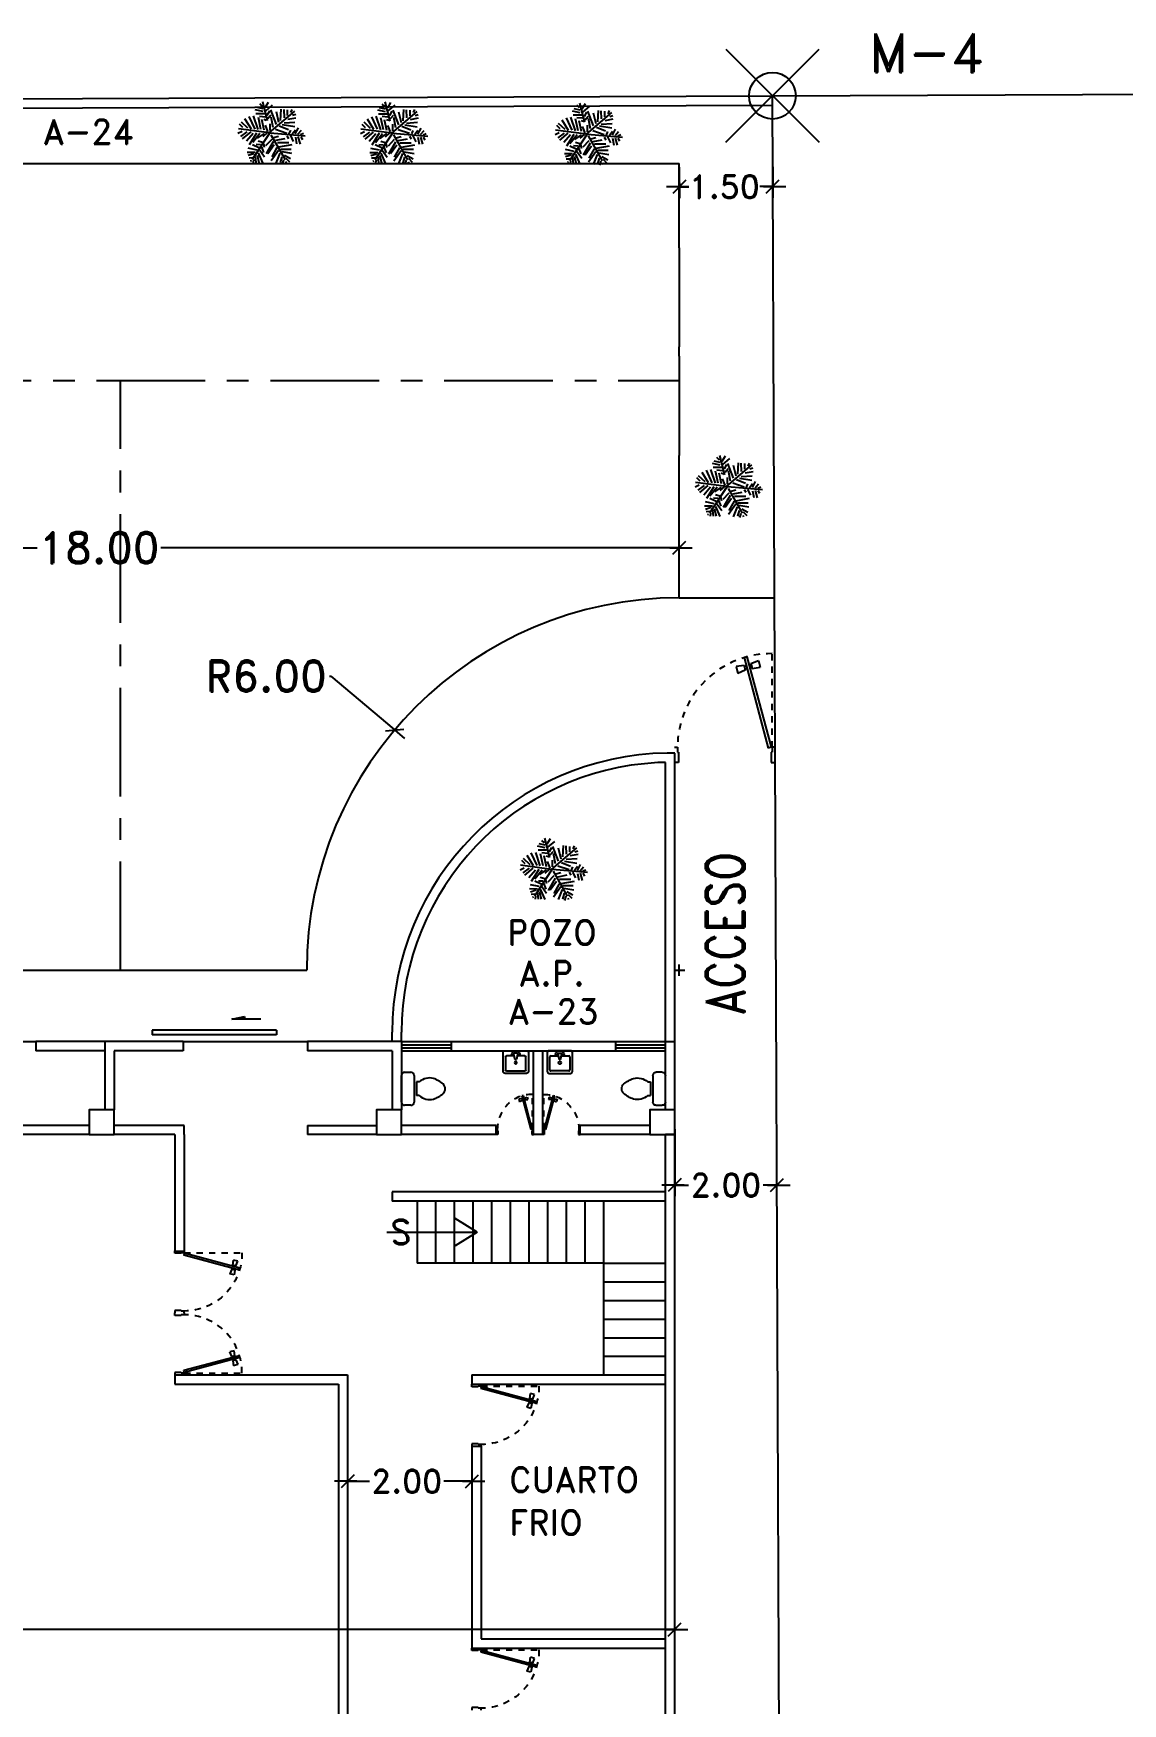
# Model space of a CAD drawing. Header units: millimetres. Extents: x 1590 to 1932, y -48 to 167.
# Drawn here: x 1764.12 to 1781.66, y 102.79 to 129.7 of the extents above; entities that cross this region are included whole.
import ezdxf
from ezdxf.enums import TextEntityAlignment as Align

# ---------------------------------------------------------------- set-up
doc = ezdxf.new("R2010")
doc.units = ezdxf.units.MM
doc.header["$LTSCALE"] = 0.1
doc.header["$MEASUREMENT"] = 0
doc.header["$PDMODE"] = 35
doc.header["$PDSIZE"] = 0.75
for name, pattern in [('CENTER2', [1.125, 0.75, -0.125, 0.125, -0.125]), ('CENTERX2', [4, 2.5, -0.5, 0.5, -0.5]), ('HIDDEN2', [0.1875, 0.125, -0.0625])]:
    doc.linetypes.add(name, pattern=pattern)
doc.layers.get('0').update_dxf_attribs({"linetype": 'CONTINUOUS'})
doc.layers.get('DEFPOINTS').update_dxf_attribs({"linetype": 'CONTINUOUS'})
for name, color, linetype in [('_KTI_CONTROL', 7, 'CONTINUOUS'), ('A-FURN-PLNT', 1, 'CONTINUOUS'), ('ARQ-FREEZERS', 1, 'CONTINUOUS'), ('CALLES', 3, 'CONTINUOUS'), ('EJES', 1, 'CENTER2'), ('P-FIXT', 1, 'CONTINUOUS'), ('PARED', 4, 'CONTINUOUS'), ('PAREDES', 3, 'CONTINUOUS'), ('TERRENO', 4, 'CONTINUOUS'), ('TEXT', 3, 'CONTINUOUS')]:
    doc.layers.add(name, color=color, linetype=linetype)
doc.styles.add('ATT', font='txt')
doc.styles.add('ROMAND', font='romand.shx')
doc.dimstyles.new('URBA', dxfattribs={"dimtxt": 20, "dimasz": 0.5, "dimexe": 1.25, "dimexo": 0.63, "dimgap": 0.63, "dimtad": 0, "dimtih": 1, "dimtoh": 1, "dimzin": 1, "dimdsep": 46, "dimtxsty": 'ROMAND', "dimcen": 2.5, "dimclrd": 1, "dimclre": 1, "dimclrt": 3, "dimadec": 0, "dimazin": 0, "dimtfac": 1, "dimtmove": 0, "dimatfit": 3, "dimfxl": 1, "dimtvp": 1, "dimtolj": 1, "dimtzin": 1, "dimarcsym": 0})

# ---------------------------------------------------------------- blocks, each defined once
blk = doc.blocks.new('P-GIRO-D')
at = {"color": 2}
for p, q in [((-0.281, 1.048), (-0.31, 1.041)), ((-0.31, 1.041), (-0.069, 0.142)), ((-0.281, 1.048), (-0.04, 0.15)), ((-0.242, 0.981), (-0.167, 1.011)), ((-0.167, 1.011), (-0.149, 0.944)), ((-0.31, 0.963), (-0.389, 0.952)), ((-0.389, 0.952), (-0.371, 0.884)), ((-0.297, 0.915), (-0.371, 0.884)), ((-0.31, 0.963), (-0.297, 0.915)), ((-0.288, 0.958), (-0.307, 0.953)), ((-0.28, 0.929), (-0.299, 0.924)), ((-0.239, 0.971), (-0.259, 0.966)), ((-0.232, 0.942), (-0.251, 0.937)), ((-0.242, 0.981), (-0.229, 0.933)), ((-0.229, 0.933), (-0.149, 0.944)), ((-1, 0.15), (-0.97, 0.15)), ((-0.96, 0), (-1, 0)), ((-0.97, 0.15), (-0.97, 0.1)), ((-0.97, 0.1), (-0.96, 0.1)), ((-0.96, 0.1), (-0.96, 0)), ((-0.04, 0.15), (-0.069, 0.142)), ((-0.04, 0.1), (-0.04, 0)), ((-0.03, 0.1), (-0.04, 0.1)), ((-0.04, 0), (0, 0)), ((-0.03, 0.15), (-0.03, 0.1)), ((0, 0.15), (-0.03, 0.15))]:
    blk.add_line(p, q, dxfattribs=at)
at = {"color": 1, "linetype": 'HIDDEN2'}
blk.add_line((-0.03, 0.15), (-0.03, 1.08), dxfattribs=at)
blk.add_arc((-0.04, 0.15), 0.93, 89.3839, 180, dxfattribs=at)
blk = doc.blocks.new('15PTOI01')
at = {"color": 0, "linetype": 'ByBlock'}
for p, q in [((0, -8.5), (0, 8.5)), ((2, 10.5), (6, 10.5)), ((8, 8.5), (8, -8.5)), ((9.5, 4.375), (9.5, -4.375)), ((11.25, 4.375), (9.5, 4.375)), ((6, -10.5), (2, -10.5)), ((11.25, -4.375), (9.5, -4.375))]:
    blk.add_line(p, q, dxfattribs=at)
for centre, radius, start, end in [((2, 8.5), 2, 90, 180), ((6, 8.5), 2, 0, 90), ((17.766404, -2.827313), 9.712715, 75.184599, 132.137709), ((13.6875, -12.03125), 19.717859, 49.950272, 70.559965), ((23.458333, 0), 4.229167, 313.602819, 46.397181), ((2, -8.5), 2, 180, 270), ((6, -8.5), 2, 270, 0), ((17.766404, 2.827313), 9.712715, 227.862291, 284.815401), ((13.6875, 12.03125), 19.717859, 289.440035, 310.049728)]:
    blk.add_arc(centre, radius, start, end, dxfattribs=at)
at = {"color": 0, "linetype": 'ByBlock', "style": 'ATT'}
for tag, p, flags in [('ITEM', (0, -23), 3), ('ROOM_NUMBER', (0, -32), 1)]:
    blk.add_attdef(tag, p, '', height=6, dxfattribs=dict(at, flags=flags))
blk = doc.blocks.new('ss1')
at = {"layer": '_KTI_CONTROL', "color": 1}
for points in [[(0.141, 0.122, 0), (0.141, 0.122, 0), (0.141, 0.122, 0), (0.141, 0.122, 0), (0.141, 0.122, 0)], [(0.141, 0.122, 0), (0.141, 0.122, 0), (0.141, 0.122, 0), (0.141, 0.122, 0), (0.141, 0.122, 0), (0.141, 0.122, 0), (0.141, 0.122, 0), (0.141, 0.122, 0), (0.141, 0.122, 0), (0.141, 0.122, 0), (0.141, 0.122, 0)]]:
    blk.add_polyline3d(points, dxfattribs=at)
at = {"layer": '_KTI_CONTROL'}
for points in [[(0.141, 0.122, 0), (0.141, 0.122, 0), (0.141, 0.122, 0), (0.141, 0.122, 0)], [(0.141, 0.122, 0), (0.141, 0.122, 0)]]:
    blk.add_polyline3d(points, dxfattribs=at)
at = {"layer": 'P-FIXT', "xscale": 0.0254, "yscale": 0.0254, "zscale": 0.0254}
blk.add_blockref('15PTOI01', (17.719, 12.528), dxfattribs=at)
blk = doc.blocks.new('15PLAV06')
at = {"color": 0, "linetype": 'ByBlock'}
for p, q in [((0, 8.5), (0, -8.5)), ((16.5, 10), (1.5, 10)), ((2, -1.5), (2, 1.5)), ((7, 0.5), (3, 1.5)), ((4, 1.25), (4, 7.25)), ((4.75, 8), (15.25, 8)), ((7, -0.5), (7, 0.5)), ((16, 7.25), (16, -7.25)), ((18, -8.5), (18, 8.5)), ((1.5, -10), (16.5, -10)), ((3, -1.5), (7, -0.5)), ((4, -7.25), (4, -1.25)), ((15.25, -8), (4.75, -8))]:
    blk.add_line(p, q, dxfattribs=at)
for centre in [(2.5, 2.5), (9.5, 0), (2.5, -2.5)]:
    blk.add_circle(centre, 1, dxfattribs=at)
for centre, radius, start, end in [((1.5, 8.5), 1.5, 90, 180), ((4.75, 7.25), 0.75, 90, 180), ((15.25, 7.25), 0.75, 0, 90), ((16.5, 8.5), 1.5, 0, 90), ((1.5, -8.5), 1.5, 180, 270), ((4.75, -7.25), 0.75, 180, 270), ((15.25, -7.25), 0.75, 270, 0), ((16.5, -8.5), 1.5, 270, 0)]:
    blk.add_arc(centre, radius, start, end, dxfattribs=at)
at = {"color": 0, "linetype": 'ByBlock', "style": 'ATT'}
for tag, p, flags in [('ROOM_NUMBER', (0, -29), 1), ('ITEM', (0, -20), 3)]:
    blk.add_attdef(tag, p, '', height=6, dxfattribs=dict(at, flags=flags))
blk = doc.blocks.new('UTP1$0$DIMBLOCK')
at = {"color": 1}
blk.add_line((-7.5, 0), (10.5, 0), dxfattribs=at)
at = {"color": 4}
blk.add_line((-5.25, -5.25), (5.25, 5.25), dxfattribs=at)
blk = doc.blocks.new('*D99')
at = {"layer": 'CALLES', "color": 1, "linetype": 'Continuous', "lineweight": -2, "transparency": 16777216}
for p, q in [((1756.52, 120.625), (1756.52, 121.594)), ((1756.54, 121.414), (1764.18, 121.414)), ((1774.5, 121.414), (1766.173, 121.414)), ((1774.52, 120.625), (1774.52, 121.594))]:
    blk.add_line(p, q, dxfattribs=at)
at = {"layer": 'DEFPOINTS', "color": 0, "linetype": 'Continuous', "transparency": 16777216}
for p in [(1774.52, 121.414), (1756.52, 120.562), (1774.52, 120.562)]:
    blk.add_point(p, dxfattribs=at)
at = {"layer": 'CALLES', "color": 1, "linetype": 'Continuous', "lineweight": -2, "transparency": 16777216, "xscale": 0.02, "yscale": 0.02, "zscale": 0.02, "rotation": 180}
blk.add_blockref('UTP1$0$DIMBLOCK', (1756.52, 121.414), dxfattribs=at)
at = {"layer": 'CALLES', "color": 1, "linetype": 'Continuous', "lineweight": -2, "transparency": 16777216, "xscale": 0.02, "yscale": 0.02, "zscale": 0.02}
blk.add_blockref('UTP1$0$DIMBLOCK', (1774.52, 121.414), dxfattribs=at)
at = {"layer": 'CALLES', "color": 3, "linetype": 'Continuous', "transparency": 16777216, "insert": (1765.177, 121.414), "char_height": 0.5, "attachment_point": 5, "style": 'ROMAND'}
blk.add_mtext('\\A1;18.00', dxfattribs=at)
blk = doc.blocks.new('*D221')
at = {"layer": 'CALLES', "color": 1, "linetype": 'Continuous', "transparency": 16777216}
for p, q in [((1743.103, 103.315), (1743.103, 104.162)), ((1774.447, 103.315), (1774.447, 104.162)), ((1743.123, 103.982), (1757.731, 103.982)), ((1774.427, 103.982), (1759.819, 103.982))]:
    blk.add_line(p, q, dxfattribs=at)
at = {"layer": 'DEFPOINTS', "color": 0, "linetype": 'Continuous', "transparency": 16777216}
for p in [(1774.447, 103.982), (1743.103, 103.253), (1774.447, 103.253)]:
    blk.add_point(p, dxfattribs=at)
at = {"layer": 'CALLES', "color": 1, "linetype": 'Continuous', "transparency": 16777216, "xscale": 0.02, "yscale": 0.02, "zscale": 0.02, "rotation": 180}
blk.add_blockref('UTP1$0$DIMBLOCK', (1743.103, 103.982), dxfattribs=at)
at = {"layer": 'CALLES', "color": 1, "linetype": 'Continuous', "transparency": 16777216, "xscale": 0.02, "yscale": 0.02, "zscale": 0.02}
blk.add_blockref('UTP1$0$DIMBLOCK', (1774.447, 103.982), dxfattribs=at)
at = {"layer": 'CALLES', "color": 3, "linetype": 'Continuous', "transparency": 16777216, "insert": (1758.775, 103.982), "char_height": 0.5, "attachment_point": 5, "style": 'ROMAND'}
blk.add_mtext('\\A1;31.34', dxfattribs=at)
blk = doc.blocks.new('*D232')
at = {"layer": 'CALLES', "color": 1, "linetype": 'Continuous', "transparency": 16777216}
for p, q in [((1768.888, 119.345), (1768.908, 119.345)), ((1768.908, 119.345), (1769.921, 118.49)), ((1774.52, 114.516), (1774.52, 114.696)), ((1774.43, 114.606), (1774.61, 114.606))]:
    blk.add_line(p, q, dxfattribs=at)
at = {"layer": 'DEFPOINTS', "color": 0, "linetype": 'Continuous', "transparency": 16777216}
for p in [(1769.936, 118.477), (1774.52, 114.606)]:
    blk.add_point(p, dxfattribs=at)
at = {"layer": 'CALLES', "color": 1, "linetype": 'Continuous', "transparency": 16777216, "xscale": 0.02, "yscale": 0.02, "zscale": 0.02, "rotation": 319.8177728682606}
blk.add_blockref('UTP1$0$DIMBLOCK', (1769.936, 118.477), dxfattribs=at)
at = {"layer": 'CALLES', "color": 3, "linetype": 'Continuous', "transparency": 16777216, "insert": (1767.868, 119.345), "char_height": 0.5, "attachment_point": 5, "style": 'ROMAND'}
blk.add_mtext('\\A1;R6.00', dxfattribs=at)
blk = doc.blocks.new('*D238')
at = {"color": 1, "linetype": 'Continuous', "transparency": 16777216}
for p, q in [((1774.447, 112.043), (1774.447, 110.963)), ((1776.093, 111.205), (1776.093, 111.323)), ((1774.467, 111.143), (1774.67, 111.143)), ((1776.073, 111.143), (1775.871, 111.143))]:
    blk.add_line(p, q, dxfattribs=at)
at = {"layer": 'DEFPOINTS', "color": 0, "linetype": 'Continuous', "transparency": 16777216}
for p in [(1774.447, 112.106), (1776.093, 111.143), (1776.093, 111.143)]:
    blk.add_point(p, dxfattribs=at)
at = {"color": 1, "linetype": 'Continuous', "transparency": 16777216, "xscale": 0.02, "yscale": 0.02, "zscale": 0.02, "rotation": 180}
blk.add_blockref('UTP1$0$DIMBLOCK', (1774.447, 111.143), dxfattribs=at)
at = {"color": 1, "linetype": 'Continuous', "transparency": 16777216, "xscale": 0.02, "yscale": 0.02, "zscale": 0.02}
blk.add_blockref('UTP1$0$DIMBLOCK', (1776.093, 111.143), dxfattribs=at)
at = {"color": 2, "linetype": 'Continuous', "transparency": 16777216, "insert": (1775.27, 111.143), "char_height": 0.375, "attachment_point": 5, "style": 'ROMAND'}
blk.add_mtext('\\A1;2.00', dxfattribs=at)
blk = doc.blocks.new('*D249')
at = {"color": 1, "linetype": 'Continuous', "transparency": 16777216}
for p, q in [((1774.52, 127.543), (1774.523, 127.048)), ((1776.025, 127.55), (1776.027, 127.054)), ((1774.542, 127.228), (1774.671, 127.229)), ((1776.006, 127.234), (1775.818, 127.233))]:
    blk.add_line(p, q, dxfattribs=at)
at = {"layer": 'DEFPOINTS', "color": 0, "linetype": 'Continuous', "transparency": 16777216}
for p in [(1774.52, 127.606), (1776.025, 127.612), (1776.026, 127.234)]:
    blk.add_point(p, dxfattribs=at)
at = {"color": 1, "linetype": 'Continuous', "transparency": 16777216, "xscale": 0.02, "yscale": 0.02, "zscale": 0.02}
for p, rotation in [((1774.522, 127.228), 180.2383333333333), ((1776.026, 127.234), 0.2383333333333227)]:
    blk.add_blockref('UTP1$0$DIMBLOCK', p, dxfattribs=dict(at, rotation=rotation))
at = {"color": 2, "linetype": 'Continuous', "transparency": 16777216, "insert": (1775.244, 127.231), "char_height": 0.375, "attachment_point": 5, "style": 'ROMAND'}
blk.add_mtext('\\A1;1.50', dxfattribs=at)
blk = doc.blocks.new('12PPLT13')
at = {"color": 0, "linetype": 'ByBlock'}
for p, q in [((-0.269, 0.244), (-0.391, 0.267)), ((-0.34, 0.304), (-0.387, 0.319)), ((0.018, 0.032), (-0.372, 0.365)), ((-0.313, 0.348), (-0.334, 0.395)), ((-0.264, 0.301), (-0.264, 0.385)), ((-0.213, 0.267), (-0.209, 0.393)), ((-0.154, 0.223), (-0.166, 0.397)), ((-0.13, 0.192), (-0.091, 0.357)), ((-0.091, 0.16), (-0.004, 0.385)), ((-0.044, 0.117), (-0.012, 0.275)), ((0.072, 0.374), (-0.032, 0.463)), ((0.039, 0.256), (-0.007, 0.309)), ((0.05, 0.305), (0.011, 0.37)), ((0.082, 0.423), (0.032, 0.506)), ((0.043, 0.216), (0.118, 0.512)), ((0.078, 0.277), (0.167, 0.287)), ((0.092, 0.327), (0.224, 0.327)), ((0.114, 0.402), (0.206, 0.423)), ((0.114, 0.362), (0.232, 0.388)), ((0.125, 0.441), (0.165, 0.477)), ((0.145, 0.085), (0.185, 0.271)), ((0.189, 0.085), (0.26, 0.294)), ((0.236, 0.093), (0.327, 0.286)), ((0.007, 0.034), (-0.532, -0.012)), ((-0.461, 0.009), (-0.508, 0.027)), ((-0.421, 0.013), (-0.475, 0.073)), ((-0.38, 0.017), (-0.429, 0.11)), ((-0.335, 0.019), (-0.382, 0.08)), ((-0.209, 0.188), (-0.374, 0.2)), ((-0.181, 0.16), (-0.372, 0.13)), ((-0.289, 0.021), (-0.311, 0.073)), ((-0.134, 0.14), (-0.275, 0.084)), ((-0.079, 0.089), (-0.252, 0.031)), ((-0.006, 0.006), (-0.224, -0.376)), ((0.003, 0.07), (0.003, 0.172)), ((0.007, 0.034), (0.279, -0.377)), ((0.018, 0.032), (0.492, 0.097)), ((0.039, 0.054), (0.078, 0.153)), ((0.055, 0.031), (0.118, -0.029)), ((0.064, 0.226), (0.1, 0.238)), ((0.095, 0.074), (0.13, 0.239)), ((0.098, 0.026), (0.204, -0.048)), ((0.161, 0.022), (0.271, -0.115)), ((0.213, 0.031), (0.327, -0.151)), ((0.264, 0.022), (0.367, -0.096)), ((0.292, 0.089), (0.393, 0.247)), ((0.303, 0.05), (0.433, -0.057)), ((0.346, 0.104), (0.445, 0.2)), ((0.361, 0.05), (0.457, -0.021)), ((0.421, 0.117), (0.472, 0.168)), ((0.436, 0.054), (0.5, 0.022)), ((-0.464, -0.026), (-0.49, -0.07)), ((-0.421, -0.026), (-0.454, -0.137)), ((-0.382, -0.03), (-0.4, -0.134)), ((-0.306, -0.009), (-0.35, -0.098)), ((-0.13, -0.183), (-0.335, -0.147)), ((-0.173, -0.254), (-0.323, -0.28)), ((-0.158, -0.214), (-0.316, -0.214)), ((-0.106, -0.115), (-0.28, -0.115)), ((-0.252, -0.011), (-0.278, -0.054)), ((-0.083, -0.08), (-0.224, -0.053)), ((-0.048, -0.037), (-0.126, -0.017)), ((-0.126, -0.237), (-0.012, -0.395)), ((-0.098, -0.19), (-0.02, -0.336)), ((-0.059, -0.151), (0.039, -0.286)), ((-0.04, -0.104), (0.067, -0.289)), ((-0.019, -0.066), (0.075, -0.164)), ((0.165, -0.23), (0.092, -0.334)), ((0.109, -0.131), (0.095, -0.185)), ((0.139, -0.18), (0.104, -0.269)), ((0.12, -0.114), (0.189, -0.092)), ((0.153, -0.15), (0.217, -0.147)), ((0.178, -0.194), (0.275, -0.148)), ((0.206, -0.23), (0.342, -0.202)), ((-0.217, -0.308), (-0.308, -0.359)), ((-0.237, -0.352), (-0.292, -0.411)), ((-0.233, -0.408), (-0.241, -0.43)), ((-0.201, -0.38), (-0.181, -0.443)), ((-0.177, -0.333), (-0.151, -0.423)), ((-0.145, -0.277), (-0.083, -0.43)), ((0.189, -0.273), (0.121, -0.427)), ((0.206, -0.308), (0.178, -0.423)), ((0.232, -0.33), (0.222, -0.423)), ((0.232, -0.269), (0.356, -0.266)), ((0.253, -0.287), (0.342, -0.316)), ((0.261, -0.377), (0.267, -0.423)), ((0.275, -0.348), (0.328, -0.352)), ((0.293, -0.395), (0.311, -0.401))]:
    blk.add_line(p, q, dxfattribs=at)
at = {"color": 0, "linetype": 'ByBlock', "style": 'ATT'}
for tag, p, flags in [('ITEM', (-1, -3.25), 3), ('ROOM_NUMBER', (-1, -4.583), 1)]:
    blk.add_attdef(tag, p, '', height=1, dxfattribs=dict(at, flags=flags))
blk = doc.blocks.new('*D329')
at = {"color": 1, "linetype": 'Continuous', "transparency": 16777216}
for p, q in [((1769.18, 106.872), (1769.18, 106.191)), ((1771.18, 106.872), (1771.18, 106.191)), ((1769.2, 106.371), (1769.531, 106.371)), ((1771.16, 106.371), (1770.731, 106.371))]:
    blk.add_line(p, q, dxfattribs=at)
at = {"layer": 'DEFPOINTS', "color": 0, "linetype": 'Continuous', "transparency": 16777216}
for p in [(1769.18, 106.934), (1771.18, 106.934), (1769.18, 106.371)]:
    blk.add_point(p, dxfattribs=at)
at = {"color": 1, "linetype": 'Continuous', "transparency": 16777216, "xscale": 0.02, "yscale": 0.02, "zscale": 0.02, "rotation": 180}
blk.add_blockref('UTP1$0$DIMBLOCK', (1769.18, 106.371), dxfattribs=at)
at = {"color": 1, "linetype": 'Continuous', "transparency": 16777216, "xscale": 0.02, "yscale": 0.02, "zscale": 0.02}
blk.add_blockref('UTP1$0$DIMBLOCK', (1771.18, 106.371), dxfattribs=at)
at = {"color": 2, "linetype": 'Continuous', "transparency": 16777216, "insert": (1770.131, 106.371), "char_height": 0.375, "attachment_point": 5, "style": 'ROMAND'}
blk.add_mtext('\\A1;2.00', dxfattribs=at)

msp = doc.modelspace()

# ---------------------------------------------------------------- hatches: boundary and pattern name
at = {"linetype": 'Continuous'}
msp.add_hatch(color=8, dxfattribs=at).paths.add_polyline_path([(1767.3148, 113.8169), (1767.5186, 113.8169), (1767.5186, 113.8594)])

# ---------------------------------------------------------------- linework, layer by layer
at = {"color": 1, "linetype": 'Continuous'}
for p, q in [((1774.5202, 120.6058), (1776.0539, 120.6058)), ((1767.3148, 113.8169), (1767.5186, 113.8594)), ((1767.5186, 113.8594), (1767.5186, 113.8169)), ((1767.7827, 113.8169), (1767.3148, 113.8169)), ((1763.1577, 113.4558), (1764.1577, 113.4558)), ((1766.5337, 113.4558), (1768.5337, 113.4558)), ((1769.8098, 110.384), (1771.2671, 110.384)), ((1771.2671, 110.384), (1770.9138, 110.6045)), ((1771.2671, 110.384), (1770.9138, 110.1635))]:
    msp.add_line(p, q, dxfattribs=at)
at = {"color": 2}
msp.add_line((1769.8971, 111.034), (1769.8971, 110.884), dxfattribs=at)
at = {"color": 4, "linetype": 'Continuous'}
msp.add_point((1776.0202, 128.6965), dxfattribs=at)
at = {"layer": 'ARQ-FREEZERS'}
for p, q in [((1770.2971, 110.884), (1770.2971, 109.884)), ((1770.5971, 110.884), (1770.5971, 109.884)), ((1770.8971, 110.884), (1770.8971, 109.884)), ((1771.1971, 110.884), (1771.1971, 109.884)), ((1771.4971, 110.884), (1771.4971, 109.884)), ((1771.7971, 110.884), (1771.7971, 109.884)), ((1772.0971, 110.884), (1772.0971, 109.884)), ((1772.3971, 110.884), (1772.3971, 109.884)), ((1772.6971, 110.884), (1772.6971, 109.884)), ((1772.9971, 110.884), (1772.9971, 109.884)), ((1773.2971, 110.884), (1773.2971, 109.884)), ((1773.2971, 109.884), (1770.2971, 109.884)), ((1773.2971, 109.884), (1773.2971, 108.084)), ((1773.2971, 109.884), (1774.2971, 109.884)), ((1773.2971, 109.584), (1774.2971, 109.584)), ((1773.2971, 109.284), (1774.2971, 109.284)), ((1773.2971, 108.984), (1774.2971, 108.984)), ((1773.2971, 108.684), (1774.2971, 108.684)), ((1773.2971, 108.384), (1774.2971, 108.384)), ((1773.2971, 108.084), (1774.2971, 108.084))]:
    msp.add_line(p, q, dxfattribs=at)
at = {"layer": 'CALLES', "color": 4, "linetype": 'Continuous'}
for p, q in [((1766.5482, 111.9558), (1766.5482, 112.1058)), ((1768.5337, 112.1058), (1768.5337, 111.9558))]:
    msp.add_line(p, q, dxfattribs=at)
at = {"layer": 'CALLES', "linetype": 'Continuous'}
for p, q in [((1766.3982, 111.9558), (1766.3982, 110.0715)), ((1766.5482, 111.9558), (1766.5482, 110.0715)), ((1766.5482, 110.1841), (1766.5482, 110.1541)), ((1766.5482, 110.0715), (1766.3982, 110.0715)), ((1766.3982, 108.084), (1769.1802, 108.084)), ((1766.3982, 108.084), (1766.3982, 107.934)), ((1766.3982, 107.934), (1769.0302, 107.934)), ((1769.0302, 107.934), (1769.0302, 98.2526)), ((1769.1802, 108.084), (1769.1802, 98.2526)), ((1771.1802, 108.084), (1774.2971, 108.084)), ((1771.1802, 108.084), (1771.1802, 107.934)), ((1771.1802, 107.934), (1774.2971, 107.934)), ((1771.1802, 106.934), (1771.3302, 106.934)), ((1771.1802, 106.934), (1771.1802, 103.684)), ((1771.3302, 106.934), (1771.3302, 103.834)), ((1771.1802, 103.684), (1774.2971, 103.684)), ((1771.3302, 103.834), (1774.2971, 103.834))]:
    msp.add_line(p, q, dxfattribs=at)
at = {"layer": 'CALLES', "color": 4, "linetype": 'Continuous'}
for points in [[(1765.0202, 111.9558), (1765.4202, 111.9558), (1765.4202, 112.3558), (1765.0202, 112.3558)], [(1769.6471, 111.9558), (1770.0471, 111.9558), (1770.0471, 112.3558), (1769.6471, 112.3558)], [(1774.0471, 111.9558), (1774.4471, 111.9558), (1774.4471, 112.3558), (1774.0471, 112.3558)]]:
    msp.add_lwpolyline(points, close=True, dxfattribs=at)
at = {"layer": 'PARED', "color": 4}
for p, q in [((1624.4533, 127.6057), (1774.5202, 127.6057)), ((1774.5202, 126.2482), (1774.5202, 127.6057)), ((1774.5202, 126.2482), (1774.5202, 124.6482)), ((1774.5202, 124.4982), (1774.5202, 124.6482)), ((1774.5202, 124.4982), (1774.5202, 122.8982)), ((1774.5202, 120.6058), (1774.5202, 122.8982)), ((1762.5202, 114.6058), (1768.5202, 114.6058)), ((1768.4882, 114.6058), (1768.5202, 114.6058))]:
    msp.add_line(p, q, dxfattribs=at)
at = {"layer": 'PARED', "color": 2}
for p, q in [((1774.2971, 117.9501), (1774.174, 117.9501)), ((1774.2971, 113.4558), (1774.2971, 117.9501)), ((1774.4471, 118.1052), (1774.324, 118.1052)), ((1774.4471, 113.4558), (1774.4471, 118.1052)), ((1769.8971, 113.4558), (1769.8971, 113.6058)), ((1770.0471, 113.4558), (1770.0471, 113.6058)), ((1772.1721, 111.9558), (1772.1721, 113.3058)), ((1772.3221, 111.9558), (1772.3221, 113.3058)), ((1773.4971, 113.3058), (1773.4971, 113.4558)), ((1774.2971, 112.3558), (1774.2971, 113.4558)), ((1774.4471, 111.9558), (1774.4471, 113.3058)), ((1771.5721, 111.9558), (1771.5721, 112.1058)), ((1772.9221, 111.9558), (1772.9221, 112.1058))]:
    msp.add_line(p, q, dxfattribs=at)
at = {"layer": 'PARED', "color": 3}
for p, q in [((1764.1577, 113.4558), (1764.1577, 113.3058)), ((1765.2702, 113.4558), (1764.1577, 113.4558)), ((1765.2702, 113.3058), (1764.1577, 113.3058)), ((1770.0471, 113.4558), (1770.0471, 112.3558)), ((1770.0471, 113.4558), (1770.0471, 113.3058)), ((1770.0471, 113.3058), (1774.2971, 113.3058)), ((1770.8471, 113.4558), (1770.8471, 113.3058)), ((1765.0202, 111.9558), (1760.8702, 111.9558)), ((1766.3982, 111.9558), (1765.4202, 111.9558)), ((1769.6471, 111.9558), (1768.5337, 111.9558)), ((1770.1702, 111.9558), (1770.0471, 111.9558)), ((1774.2971, 98.5026), (1774.2971, 111.9558))]:
    msp.add_line(p, q, dxfattribs=at)
at = {"layer": 'PARED', "color": 1}
for p, q in [((1770.0471, 113.3558), (1770.8471, 113.3558)), ((1773.4971, 113.3558), (1774.2971, 113.3558))]:
    msp.add_line(p, q, dxfattribs=at)
at = {"layer": 'PARED', "color": 4}
msp.add_arc((1774.5202, 114.6058), 6, 90, 180, dxfattribs=at)
at = {"layer": 'PARED', "color": 2}
for radius, start in [(4.5, 90.93078), (4.35, 92.93984)]:
    msp.add_arc((1774.3971, 113.6058), radius, start, 180, dxfattribs=at)
at = {"layer": 'PAREDES', "color": 1, "linetype": 'CENTERX2', "ltscale": 7}
for p, q in [((1630.7358, 124.1058), (1774.5202, 124.1058)), ((1765.5202, 114.6058), (1765.5202, 124.1058))]:
    msp.add_line(p, q, dxfattribs=at)
at = {"layer": 'TERRENO', "color": 5, "linetype": 'Continuous'}
for p, q in [((1776.0202, 128.6965), (1871.0778, 129.0671)), ((1624.4523, 128.1057), (1776.0202, 128.6965)), ((1776.4555, 24.0654), (1776.0202, 128.6965))]:
    msp.add_line(p, q, dxfattribs=at)
at = {"layer": 'TERRENO', "color": 2, "linetype": 'Continuous'}
for p, q in [((1624.7172, 127.9568), (1776.0208, 128.5465)), ((1768.0337, 113.637), (1766.0337, 113.637)), ((1766.0337, 113.637), (1766.0337, 113.562)), ((1768.0337, 113.637), (1768.0337, 113.562)), ((1768.0337, 113.562), (1766.0337, 113.562)), ((1771.5721, 112.1058), (1770.0471, 112.1058)), ((1774.0471, 112.1058), (1772.9221, 112.1058)), ((1771.5721, 111.9558), (1770.1702, 111.9558)), ((1772.3221, 111.9558), (1772.1721, 111.9558)), ((1774.0471, 111.9558), (1772.9221, 111.9558)), ((1774.4471, 111.9558), (1774.2971, 111.9558)), ((1774.2971, 111.034), (1769.8971, 111.034)), ((1774.2971, 110.884), (1769.8971, 110.884))]:
    msp.add_line(p, q, dxfattribs=at)
at = {"layer": 'TERRENO', "color": 6, "linetype": 'Continuous'}
for p, q in [((1765.2702, 113.4558), (1765.2702, 112.3558)), ((1766.5337, 113.4558), (1765.2702, 113.4558)), ((1765.2702, 113.4558), (1765.2702, 112.3558)), ((1766.5337, 113.3058), (1765.4202, 113.3058)), ((1765.4202, 113.3058), (1765.4202, 112.3558)), ((1766.5337, 113.4558), (1766.5337, 113.3058)), ((1768.5337, 113.4558), (1768.5337, 113.3058)), ((1770.0471, 113.4558), (1768.5337, 113.4558)), ((1769.8971, 113.3058), (1768.5337, 113.3058)), ((1769.8971, 113.3058), (1769.8971, 112.3558)), ((1770.0471, 113.4558), (1774.4471, 113.4558)), ((1774.4471, 98.1026), (1774.4471, 113.4558)), ((1765.0202, 112.1058), (1761.0202, 112.1058)), ((1766.5482, 112.1058), (1765.4202, 112.1058)), ((1768.5337, 112.1058), (1769.6471, 112.1058))]:
    msp.add_line(p, q, dxfattribs=at)
at = {"layer": 'TERRENO', "color": 1, "linetype": 'Continuous'}
for p, q in [((1770.0471, 113.4058), (1770.8471, 113.4058)), ((1773.4971, 113.4058), (1774.2971, 113.4058))]:
    msp.add_line(p, q, dxfattribs=at)

# ---------------------------------------------------------------- block references
at = {"color": 1, "linetype": 'Continuous'}
msp.add_blockref('ss1', (1752.328, 100.1675), dxfattribs=at)
at = {"color": 1, "linetype": 'Continuous', "xscale": -1}
msp.add_blockref('ss1', (1792.0162, 100.1675), dxfattribs=at)
at = {"layer": 'A-FURN-PLNT', "color": 1, "xscale": -1.050000000000068, "yscale": 1.049999999999999, "zscale": 1.05}
for p in [(1767.9368, 128.0626), (1769.9106, 128.0583), (1773.0447, 128.0416), (1775.299, 122.3637), (1772.4809, 116.1958)]:
    msp.add_blockref('12PPLT13', p, dxfattribs=at)
at = {"layer": 'CALLES', "linetype": 'Continuous', "xscale": -1, "rotation": 270}
msp.add_blockref('P-GIRO-D', (1766.3982, 110.084), dxfattribs=at)
at = {"layer": 'CALLES', "linetype": 'Continuous', "rotation": 270}
msp.add_blockref('P-GIRO-D', (1766.3982, 108.084), dxfattribs=at)
at = {"layer": 'P-FIXT', "yscale": 0.02031999999999812}
for p, xscale, zscale, rotation in [((1771.8865, 113.3076), -0.02031999999999812, 0.02032, 90), ((1772.5965, 113.3076), 0.02031999999999812, 0.02031999999999812, 270)]:
    msp.add_blockref('15PLAV06', p, dxfattribs=dict(at, xscale=xscale, zscale=zscale, rotation=rotation))
at = {"layer": 'PARED', "xscale": 1.622296000447932, "yscale": 1.622296000447932, "zscale": 1.622296000447932}
msp.add_blockref('P-GIRO-D', (1776.0649, 117.9552), dxfattribs=at)
at = {"layer": 'PARED', "yscale": 0.6}
for p, xscale in [((1772.1721, 111.9558), 0.6), ((1772.3221, 111.9558), -0.6)]:
    msp.add_blockref('P-GIRO-D', p, dxfattribs=dict(at, xscale=xscale))
at = {"layer": 'PARED', "xscale": -1, "rotation": 270}
for p in [(1771.1802, 107.934), (1771.1802, 103.684)]:
    msp.add_blockref('P-GIRO-D', p, dxfattribs=at)

# ---------------------------------------------------------------- texts
at = {"layer": 'EJES', "color": 3, "style": 'ROMAND'}
msp.add_text('M-4', height=0.625, rotation=0, dxfattribs=at).set_placement((1777.5697, 129.0759))
at = {"layer": 'TEXT', "color": 2, "style": 'ROMAND'}
for s, p in [('A-24', (1764.2775, 127.914)), ('A-23', (1771.7671, 113.7405)), ('S', (1769.8659, 110.1864)), ('CUARTO', (1771.7807, 106.1962)), ('FRIO', (1771.7807, 105.5055))]:
    msp.add_text(s, height=0.4, dxfattribs=at).set_placement(p)
at = {"layer": 'TEXT', "color": 2, "style": 'ROMAND', "width": 0.8}
msp.add_text('ACCESO', height=0.625, rotation=90, dxfattribs=at).set_placement((1775.5718, 113.8793))
at = {"layer": 'TEXT', "color": 2, "style": 'ROMAND'}
for s, p in [('POZO', (1772.4691, 115.0128)), ('A.P.', (1772.4691, 114.3548))]:
    msp.add_text(s, height=0.4, dxfattribs=at).set_placement(p, align=Align.CENTER)

# ---------------------------------------------------------------- dimensions: what is measured, and where the dimension line sits
at = {"color": 3, "linetype": 'Continuous'}
dim = msp.add_linear_dim(base=(1776.0263, 127.2343), p1=(1774.5202, 127.6057), p2=(1776.0247, 127.612), angle=0.23833, dimstyle='URBA', override={"dimtxt": 0.375, "dimasz": 0.02, "dimexe": 0.18, "dimexo": 0.0625, "dimgap": 0.02, "dimzin": 0, "dimblk1": 'UTP1$0$DIMBLOCK', "dimblk2": 'UTP1$0$DIMBLOCK', "dimsah": 1, "dimcen": 0.09, "dimclrt": 2, "dimtdec": 4, "dimtofl": 0, "dimtvp": 0, "dimtzin": 0}, dxfattribs=at)
dim.commit()
dim.dimension.update_dxf_attribs({"geometry": '*D249', "text_midpoint": (1775.2444, 127.2311), "dimtype": 161})
dim = msp.add_linear_dim(base=(1776.0933, 111.1428), p1=(1774.4471, 112.1057), p2=(1776.0933, 111.1428), text='2.00', dimstyle='URBA', override={"dimtxt": 0.375, "dimasz": 0.02, "dimexe": 0.18, "dimexo": 0.0625, "dimgap": 0.02, "dimzin": 0, "dimblk1": 'UTP1$0$DIMBLOCK', "dimblk2": 'UTP1$0$DIMBLOCK', "dimsah": 1, "dimcen": 0.09, "dimclrt": 2, "dimtdec": 4, "dimtofl": 0, "dimtvp": 0, "dimtzin": 0}, dxfattribs=at)
dim.commit()
dim.dimension.update_dxf_attribs({"geometry": '*D238', "text_midpoint": (1775.2702, 111.1428)})
dim = msp.add_linear_dim(base=(1769.1802, 106.3713), p1=(1771.1802, 106.934), p2=(1769.1802, 106.934), dimstyle='URBA', override={"dimtxt": 0.375, "dimasz": 0.02, "dimexe": 0.18, "dimexo": 0.0625, "dimgap": 0.02, "dimzin": 0, "dimblk1": 'UTP1$0$DIMBLOCK', "dimblk2": 'UTP1$0$DIMBLOCK', "dimsah": 1, "dimcen": 0.09, "dimclrt": 2, "dimtdec": 4, "dimtofl": 0, "dimtvp": 0, "dimtzin": 0}, dxfattribs=at)
dim.commit()
dim.dimension.update_dxf_attribs({"geometry": '*D329', "text_midpoint": (1770.1309, 106.3713), "dimtype": 160})
at = {"layer": 'CALLES', "color": 7, "linetype": 'Continuous'}
dim = msp.add_linear_dim(base=(1774.5202, 121.4138), p1=(1756.5202, 120.5622), p2=(1774.5202, 120.5622), dimstyle='URBA', override={"dimtxt": 0.5, "dimasz": 0.02, "dimexe": 0.18, "dimexo": 0.0625, "dimgap": 0.02, "dimzin": 0, "dimblk1": 'UTP1$0$DIMBLOCK', "dimblk2": 'UTP1$0$DIMBLOCK', "dimsah": 1, "dimcen": 0.09, "dimtdec": 4, "dimtofl": 0, "dimtvp": 0, "dimtzin": 0}, dxfattribs=at)
dim.commit()
dim.dimension.update_dxf_attribs({"geometry": '*D99', "text_midpoint": (1765.1767, 121.4138), "dimtype": 160})
at = {"layer": 'CALLES', "color": 2, "linetype": 'Continuous'}
dim = msp.add_radius_dim(center=(1774.5202, 114.6058), mpoint=(1769.9363, 118.4771), dimstyle='URBA', override={"dimtxt": 0.5, "dimasz": 0.02, "dimexe": 0.18, "dimexo": 0.0625, "dimgap": 0.02, "dimzin": 0, "dimblk1": 'UTP1$0$DIMBLOCK', "dimblk2": 'UTP1$0$DIMBLOCK', "dimsah": 1, "dimcen": 0.09, "dimtdec": 4, "dimtofl": 0, "dimtvp": 0, "dimtzin": 0}, dxfattribs=at)
dim.commit()
dim.dimension.update_dxf_attribs({"geometry": '*D232', "text_midpoint": (1767.8682, 119.3453), "dimtype": 164})
dim = msp.add_linear_dim(base=(1774.4471, 103.9821), p1=(1743.1029, 103.2526), p2=(1774.4471, 103.2526), dimstyle='URBA', override={"dimtxt": 0.5, "dimasz": 0.02, "dimexe": 0.18, "dimexo": 0.0625, "dimgap": 0.02, "dimzin": 0, "dimblk1": 'UTP1$0$DIMBLOCK', "dimblk2": 'UTP1$0$DIMBLOCK', "dimsah": 1, "dimcen": 0.09, "dimtdec": 4, "dimtofl": 0, "dimtmove": 1, "dimtvp": 0, "dimtzin": 0}, dxfattribs=at)
dim.commit()
dim.dimension.update_dxf_attribs({"geometry": '*D221', "text_midpoint": (1758.775, 103.9821)})

doc.saveas('drawing.dxf')
